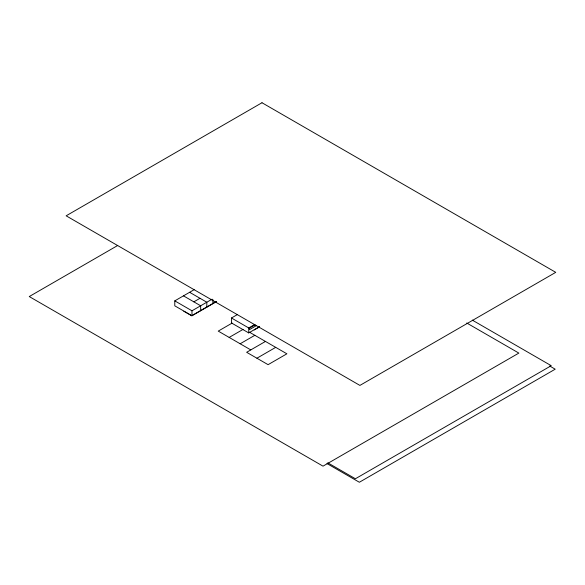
<?xml version="1.0" encoding="UTF-8"?>
<svg xmlns="http://www.w3.org/2000/svg" width="585" height="585" viewBox="0 0 585 585"><rect width="100%" height="100%" fill="white"/><g stroke="black" fill="none" stroke-linecap="round" stroke-linejoin="round"><path stroke-width="0.88" d="M117.695 245.495L29.25 296.558L323.015 466.157L518.858 353.091L466.735 323M216.435 301.641L191.975 315.761L174.783 305.831L174.783 300.865L194.161 289.677M193.847 301.838L199.997 298.291M174.783 300.865L191.975 310.789L212.114 299.169M216.311 301.502L191.631 315.746L183.785 311.22M259.36 326.774L248.72 332.916L231.47 322.957L231.47 317.991L237.547 314.481M232.135 323.088L218.242 331.11L250.789 349.903M229.174 337.421L243.067 329.399M231.47 317.991L248.72 327.951L254.797 324.441M255.045 324.916L249.561 328.075L249.561 329.596L256.61 325.523M254.19 329.955L259.63 326.81M240.164 343.768L254.833 335.3M265.458 341.435L246.651 352.294L268.084 364.667L286.891 353.808L249.334 332.126M256.91 358.217L275.718 347.358M472.27 320.097L551.245 365.691L355.402 478.757L327.761 462.801M549.673 365.998L555.202 369.186L359.358 482.259L326.978 463.561M189.62 292.295L206.819 302.226L206.819 307.191M183.471 295.849L200.662 305.772L200.662 310.745M248.72 327.951L248.72 332.916M212.867 299.557L212.867 303.695M191.975 310.789L191.975 315.761M261.985 102.741L66.142 215.814L359.907 385.413L555.75 272.347L261.985 102.741"/></g></svg>
